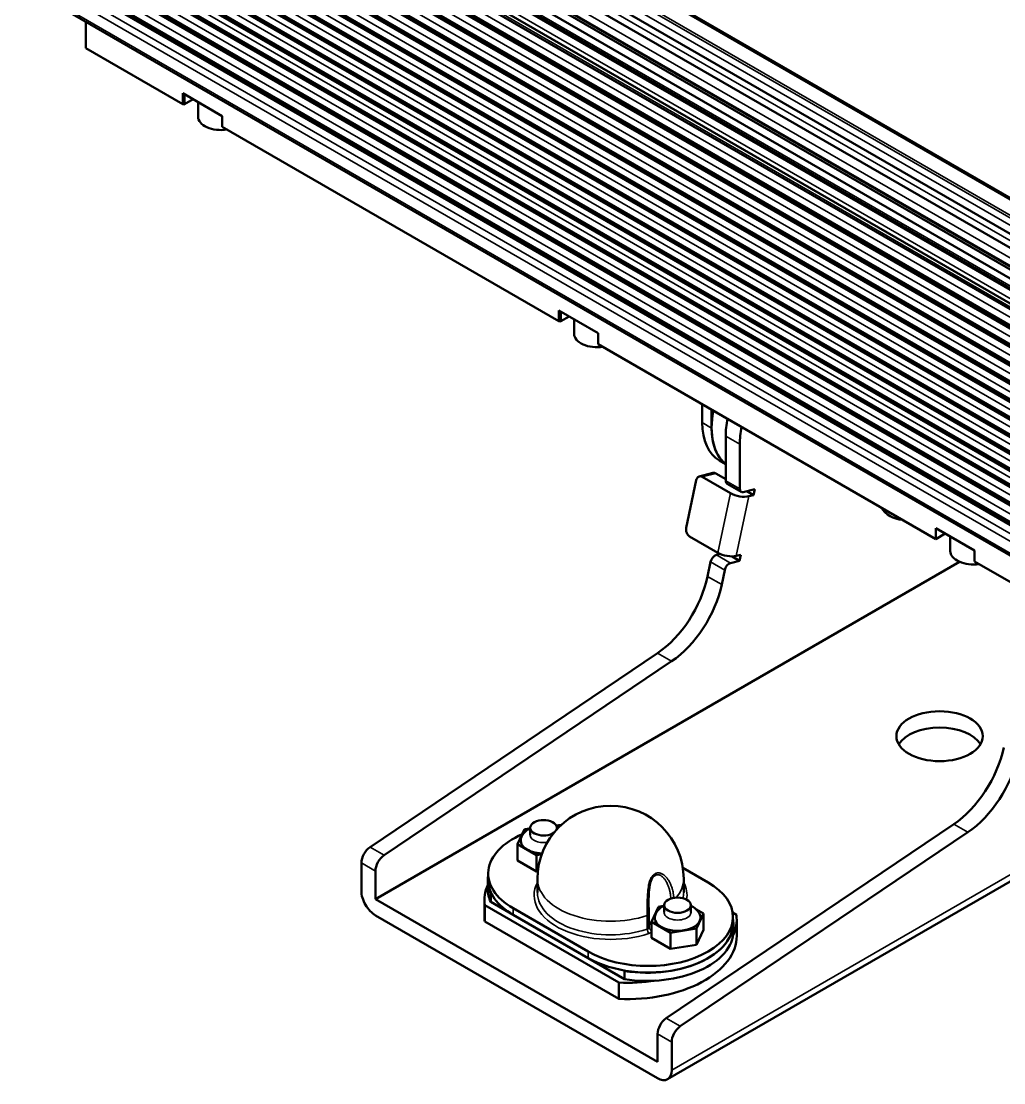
# Model space of a CAD drawing. Header units: millimetres. Extents: x 0 to 3000, y 0 to 3000.
# Drawn here: x 897.3 to 1045.1, y 1993.9 to 2153.5 of the extents above; entities that cross this region are included whole.
import ezdxf

# ---------------------------------------------------------------- set-up
doc = ezdxf.new("R2010")
doc.units = ezdxf.units.MM
doc.layers.add('Visible (ANSI)', color=7, linetype='Continuous', lineweight=50)
doc.layers.add('Visible Narrow (ANSI)', color=7, linetype='Continuous', lineweight=35)

msp = doc.modelspace()

# ---------------------------------------------------------------- linework, layer by layer
at = {"layer": 'Visible (ANSI)'}
for p, q in [((1051.9639, 2123.313), (346.2714, 2530.7448)), ((1053.321, 2117.3781), (346.5633, 2525.4249)), ((1053.1807, 2115.3233), (346.6697, 2523.2276)), ((1053.0106, 2112.1892), (346.2817, 2520.2193)), ((1052.9552, 2110.8674), (346.3561, 2518.8226)), ((1052.8987, 2109.1818), (346.1658, 2517.2142)), ((1052.8524, 2107.1628), (345.9653, 2515.2843)), ((1052.8401, 2106.3273), (346.168, 2514.3247)), ((1052.8295, 2103.4406), (346.1968, 2511.4152)), ((1052.8688, 2100.5712), (346.2652, 2508.5289)), ((1052.9586, 2097.7195), (346.3733, 2505.6667)), ((1053.0997, 2094.8858), (346.521, 2502.8292)), ((1053.3367, 2092.045), (346.7084, 2500.017)), ((1053.7328, 2089.1613), (346.9354, 2497.231)), ((1054.1215, 2086.3316), (347.2019, 2494.4718)), ((1054.5027, 2083.5566), (347.508, 2491.7401)), ((1054.8865, 2080.762), (347.8638, 2488.9618)), ((1055.244, 2078.1478), (348.3003, 2486.3019)), ((1055.3899, 2075.3069), (348.4845, 2483.439)), ((1055.3899, 2072.3571), (348.4845, 2480.4892)), ((348.4898, 2475.9553), (1055.4923, 2067.7672)), ((907.0382, 2153.4772), (907.0382, 2149.4876)), ((907.0382, 2149.4876), (921.6046, 2141.0777)), ((921.6046, 2142.7107), (921.6046, 2141.0777)), ((927.5443, 2139.2814), (921.6046, 2142.7107)), ((921.8874, 2142.5474), (921.8874, 2141.0777)), ((921.746, 2140.9961), (921.6046, 2141.0777)), ((921.746, 2140.9961), (921.8874, 2141.0777)), ((921.8874, 2141.0777), (923.1602, 2141.8126)), ((923.9029, 2141.3838), (923.9029, 2139.1998)), ((927.5443, 2137.6484), (927.5443, 2139.2814)), ((927.5443, 2137.6484), (978.1731, 2108.4179)), ((978.1731, 2110.0509), (978.1731, 2108.4179)), ((984.1128, 2106.6216), (978.1731, 2110.0509)), ((978.456, 2109.8876), (978.456, 2108.4179)), ((978.456, 2108.4179), (979.7288, 2109.1527)), ((980.4714, 2108.7239), (980.4714, 2106.5399)), ((978.3146, 2108.3362), (978.1731, 2108.4179)), ((978.3146, 2108.3362), (978.456, 2108.4179)), ((984.1128, 2104.9886), (984.1128, 2106.6216)), ((984.1128, 2104.9886), (1034.8831, 2075.6763)), ((999.7399, 2093.1902), (999.7399, 2095.9663)), ((1001.1541, 2092.3737), (1001.1541, 2095.1498)), ((1003.2754, 2091.149), (1003.2754, 2084.452)), ((1005.3967, 2089.9242), (1005.3967, 2083.2273)), ((1002.3287, 2087.468), (1003.2754, 2086.9214)), ((999.3021, 2085.0979), (1001.346, 2085.6224)), ((999.7399, 2085.0252), (1003.9825, 2082.5757)), ((1001.7838, 2085.5497), (1003.2754, 2084.6885)), ((998.8435, 2084.5375), (997.3295, 2077.3697)), ((1003.4825, 2083.9942), (1005.6039, 2082.7695)), ((1007.6299, 2083.1797), (1005.9146, 2082.7395)), ((1007.4407, 2082.2837), (1007.6299, 2083.1797)), ((1007.4407, 2082.2837), (1006.4245, 2082.8704)), ((1006.7594, 2082.1089), (1007.4407, 2082.2837)), ((1034.8831, 2077.3093), (1034.8831, 2075.6763)), ((1040.6814, 2073.9617), (1034.8831, 2077.3093)), ((1002.09, 2073.616), (997.8474, 2076.0655)), ((1034.8831, 2075.6763), (1036.2973, 2076.4928)), ((1037.04, 2076.0641), (1037.04, 2073.8801)), ((1040.6814, 2072.3287), (1040.6814, 2073.9617)), ((950.596, 2021.5426), (1038.444, 2072.2617)), ((1001.0044, 2072.2323), (1000.5479, 2070.0712)), ((1002.432, 2073.446), (1001.875, 2073.3031)), ((1003.9963, 2072.0784), (1005.3589, 2072.428)), ((1005.3589, 2072.428), (1004.234, 2073.0775)), ((1005.5482, 2073.324), (1004.8668, 2073.1492)), ((1005.3589, 2072.428), (1005.5482, 2073.324)), ((1040.6814, 2072.3287), (1055.2478, 2063.9188)), ((1002.6692, 2068.8464), (1003.1257, 2071.0076)), ((993.0206, 2058.5246), (949.7704, 2029.3567)), ((951.8917, 2028.132), (995.142, 2057.2999)), ((1072.7137, 2039.5934), (994.5224, 1994.4496)), ((971.9713, 2029.7773), (973.0173, 2032.0311)), ((973.0173, 2032.0311), (973.7748, 2032.1483)), ((973.875, 2032.2591), (973.875, 2031.1977)), ((977.875, 2032.2591), (977.875, 2032.0318)), ((1037.5684, 2032.805), (994.3182, 2003.6371)), ((996.4395, 2002.4123), (1039.6897, 2031.5802)), ((974.829, 2028.1274), (971.9713, 2029.7773)), ((971.9713, 2029.7773), (971.9713, 2027.3278)), ((974.829, 2025.6779), (971.9713, 2027.3278)), ((975.5854, 2028.2444), (974.829, 2028.1274)), ((974.829, 2028.1274), (974.829, 2025.6779)), ((948.4747, 2026.9813), (948.4747, 2022.7674)), ((950.596, 2025.7566), (950.596, 2021.5426)), ((974.829, 2025.6779), (975.0108, 2025.706)), ((1000.6238, 2024.0533), (996.8215, 2026.2486)), ((967.4755, 2024.3042), (967.4755, 2023.0794)), ((967.5445, 2025.3802), (967.5445, 2024.4004)), ((974.9513, 2024.5637), (974.9513, 2022.5224)), ((996.9513, 2024.5637), (996.9513, 2022.5224)), ((993.0224, 1997.0477), (950.596, 2021.5426)), ((966.9767, 2021.3384), (966.9767, 2018.8889)), ((967.9201, 2022.3591), (968.0969, 2022.2571)), ((967.9201, 2022.3591), (967.9201, 2021.1344)), ((967.9201, 2021.1344), (971.2788, 2019.1952)), ((991.7211, 2021.1666), (991.7211, 2021.1666)), ((967.0221, 2020.6322), (987.2029, 2008.9808)), ((967.0221, 2020.6322), (967.0221, 2018.1827)), ((971.2788, 2020.175), (982.5926, 2013.643)), ((991.7175, 2017.2778), (991.7175, 2019.3191)), ((992.1238, 2018.1422), (993.1698, 2020.396)), ((993.1698, 2020.396), (993.9273, 2020.5132)), ((994.0276, 2020.6241), (994.0276, 2019.5626)), ((998.0276, 2020.6241), (998.0276, 2019.5626)), ((998.8649, 2019.9658), (999.9313, 2019.35)), ((999.9313, 2019.35), (998.8853, 2017.0962)), ((999.9313, 2019.35), (999.9313, 2016.9005)), ((1004.8806, 2019.187), (1004.3051, 2019.5193)), ((993.0224, 1994.5982), (950.596, 2019.0931)), ((967.0221, 2018.1827), (987.2029, 2006.5313)), ((971.2788, 2019.1952), (982.5926, 2012.6632)), ((994.9816, 2016.4923), (992.1238, 2018.1422)), ((992.1238, 2018.1422), (992.1238, 2015.6927)), ((1004.3582, 2018.8482), (1004.3582, 2017.8684)), ((1004.4272, 2017.9646), (1004.4272, 2016.7398)), ((1004.926, 2018.4809), (1004.926, 2016.0314)), ((998.8853, 2017.0962), (994.9816, 2016.4923)), ((994.9816, 2016.4923), (994.9816, 2014.0428)), ((998.8853, 2017.0962), (998.8853, 2014.6467)), ((998.8853, 2014.6467), (999.9313, 2016.9005)), ((994.9816, 2014.0428), (992.1238, 2015.6927)), ((994.9816, 2014.0428), (998.8853, 2014.6467)), ((982.5926, 2012.6632), (988.0726, 2009.4993)), ((987.8959, 2010.8261), (988.0726, 2010.724)), ((988.0726, 2009.4993), (988.0726, 2010.724)), ((987.2029, 2006.5313), (987.2029, 2008.9808)), ((993.0224, 2001.2617), (993.0224, 1997.0477)), ((995.1437, 2000.037), (995.1437, 1995.823))]:
    msp.add_line(p, q, dxfattribs=at)
msp.add_arc((985.9513, 2024.5637), 11, 0, 180, dxfattribs=at)
for centre, major_axis, ratio, start_param, end_param in [((927.4029, 2139.1998), (-3.5, 0), 0.57735027, 0, 1.81601992), ((983.9714, 2106.5399), (-3.5, 0), 0.57735027, 0, 1.81601992), ((1009.9929, 2097.4768), (-6.25, -10.8253), 0.57735027, 5.25313269, 6.20527036), ((1008.5787, 2098.2933), (-6.25, -10.8253), 0.57735027, 5.49778714, 6.28318531), ((1012.1143, 2096.2521), (6.25, 10.8253), 0.57735027, 2.11154004, 2.35619449), ((1012.1143, 2096.2521), (-6.25, -10.8253), 0.57735027, 5.25313269, 5.49778714), ((1009.9929, 2097.4768), (-6.25, -10.8253), 0.57735027, 5.49778714, 6.20527036), ((1014.2356, 2095.0273), (6.25, 10.8253), 0.57735027, 2.11154004, 2.35619449), ((999.5506, 2084.1293), (-0.2485, 0.9686), 0.71081158, 5.67523381, 7.24603014), ((1001.5946, 2084.6537), (-0.2485, 0.9686), 0.71081158, 5.67523381, 6.28318531), ((1003.9825, 2084.8603), (-0.5, -0.866), 0.57735027, 5.49778714, 6.28318531), ((1006.1039, 2083.6355), (-0.5, -0.866), 0.57735027, 5.49778714, 6.79763662), ((1005.3452, 2082.9254), (-1.9568, 0.4133), 0.40176307, 0.88863584, 2.45943216), ((1034.0458, 2089.6059), (-6.05, -10.4789), 0.57735027, 6.0079877, 6.55838292), ((1031.9245, 2090.8306), (-6.05, -10.4789), 0.57735027, 0.17622646, 0.27519761), ((998.0366, 2076.9615), (-0.2485, 0.9686), 0.71081158, 0.96284483, 2.53364116), ((1003.4526, 2073.9656), (1.9568, -0.4133), 0.40176307, 4.03022849, 5.60102482), ((1040.54, 2073.8801), (-3.5, 0), 0.57735027, 0, 1.81601992), ((1001.6857, 2072.4071), (-0.5, -0.866), 0.57735027, 3.65604397, 5.22684029), ((1003.807, 2071.1824), (0.5, 0.866), 0.57735027, 0.51445131, 2.08524764), ((992.3041, 2067.9558), (-6.05, -10.4789), 0.57735027, 0.86924779, 2.08524764), ((994.4254, 2066.731), (6.05, 10.4789), 0.57735027, 4.01084045, 5.22684029), ((1035.4488, 2043.588), (-6.5, 0), 0.57735027, 3.47403961, 5.95073836), ((1036.8518, 2042.2361), (-6.05, -10.4789), 0.57735027, 0.86924779, 2.08524764), ((1038.9731, 2041.0114), (6.05, 10.4789), 0.57735027, 4.01084045, 5.22684029), ((975.875, 2032.2591), (-2, 0), 0.57735027, 2.87457249, 8.76629787), ((980.2945, 2025.3802), (12.75, 0), 0.57735027, 1.71081536, 1.76873592), ((980.2945, 2025.3802), (-12.75, 0), 0.57735027, 5.35353707, 7.06858347), ((975.875, 2030.3812), (-3.4442, 0), 0.57735027, 6.03050505, 7.78596628), ((949.8889, 2027.7978), (-1, -1.7321), 0.57735027, 4.01084045, 5.49778714), ((952.0102, 2026.5731), (1, 1.7321), 0.57735027, 0.86924779, 2.35619449), ((980.461, 2024.3042), (-12.9856, 0), 0.57735027, 6.18005225, 6.54562584), ((980.2945, 2024.4004), (-12.75, 0), 0.57735027, 0, 0.78539816), ((991.6082, 2018.8482), (12.75, 0), 0.57735027, 3.92699082, 7.06858347), ((950.596, 2021.5426), (-1.5, 2.5981), 0.57735027, 0.78539816, 2.35619449), ((983.4767, 2021.3384), (-16.5, 0), 0.57735027, 6.03667733, 6.3573783), ((980.461, 2023.0794), (-12.9856, 0), 0.57735027, 0, 0.26244053), ((991.2175, 2019.3191), (0.5, 0), 0.57735027, 0, 0.01820471), ((996.0276, 2018.7461), (-3.4442, 0), 0.57735027, 6.03050505, 9.67745822), ((983.4767, 2018.8889), (-16.5, 0), 0.57735027, 0, 0.074193), ((991.6082, 2017.8684), (12.75, 0), 0.57735027, 3.92699082, 6.28318531), ((991.4416, 2017.9646), (12.9856, 0), 0.57735027, 4.44994845, 6.38631836), ((988.426, 2018.4809), (16.5, 0), 0.57735027, 6.02236238, 6.3573783), ((988.426, 2016.0314), (16.5, 0), 0.57735027, 4.63819598, 6.28318531), ((991.4416, 2016.7398), (12.9856, 0), 0.57735027, 4.44994845, 6.28318531), ((988.426, 2018.4809), (-16.5, 0), 0.57735027, 1.49660333, 1.83161925), ((994.4366, 2002.0782), (-1, -1.7321), 0.57735027, 4.01084045, 5.49778714), ((996.5579, 2000.8535), (1, 1.7321), 0.57735027, 0.86924779, 2.35619449), ((993.0224, 1997.0477), (1.5, -2.5981), 0.57735027, 5.49778714, 7.06858347)]:
    msp.add_ellipse(centre, major_axis=major_axis, ratio=ratio, start_param=start_param, end_param=end_param, dxfattribs=at)
for centre, major_axis in [((1035.4488, 2046.0375), (-6.5, 0)), ((996.0276, 2020.6241), (-2, 0))]:
    msp.add_ellipse(centre, major_axis=major_axis, ratio=0.57735027, dxfattribs=at)
for points, knots in [([(973.875, 2032.2004), (973.8345, 2032.1801), (973.7942, 2032.159), (973.4284, 2031.9582), (973.118, 2031.7235), (972.7368, 2031.2461), (972.6269, 2031.0721), (972.5402, 2030.8783)], [6.21160403, 6.21160403, 6.21160403, 6.21160403, 6.258084591, 6.258084591, 6.636655084, 6.636655084, 6.815903215, 6.815903215, 6.815903215, 6.815903215]), ([(991.7175, 2019.3243), (991.7174, 2019.5877), (991.7171, 2019.8597), (991.717, 2020.1389), (991.7169, 2020.182), (991.7169, 2020.2253), (991.7169, 2020.2687)], [0.000000004, 0.000000004, 0.000000004, 0.000000004, 0.145631844, 0.145631844, 0.145631844, 0.168106641, 0.168106641, 0.168106641, 0.168106641]), ([(994.0276, 2020.5654), (993.987, 2020.5451), (993.9467, 2020.524), (993.5809, 2020.3231), (993.2705, 2020.0884), (992.8893, 2019.611), (992.7794, 2019.437), (992.6928, 2019.2432)], [6.21160403, 6.21160403, 6.21160403, 6.21160403, 6.258084591, 6.258084591, 6.636655084, 6.636655084, 6.815903215, 6.815903215, 6.815903215, 6.815903215]), ([(999.3624, 2019.2432), (999.2522, 2019.4896), (999.1049, 2019.7034), (998.7326, 2020.1157), (998.4977, 2020.2965), (998.1781, 2020.4867), (998.1033, 2020.5275), (998.0276, 2020.5654)], [4.179671072, 4.179671072, 4.179671072, 4.179671072, 4.407556596, 4.407556596, 4.697187927, 4.697187927, 4.783970258, 4.783970258, 4.783970258, 4.783970258]), ([(991.7175, 2017.2778), (991.7175, 2017.2775), (991.7175, 2017.2771), (991.7176, 2017.2764), (991.7176, 2017.2761), (991.7176, 2017.2754), (991.7176, 2017.275), (991.7176, 2017.2743), (991.7176, 2017.274), (991.7176, 2017.2733), (991.7176, 2017.2729), (991.7176, 2017.2726)], [0.7853981634, 0.7853981634, 0.7853981634, 0.7853981634, 0.7890391062, 0.7890391062, 0.792680049, 0.792680049, 0.7963209918, 0.7963209918, 0.7999619346, 0.7999619346, 0.8036028773, 0.8036028773, 0.8036028773, 0.8036028773])]:
    msp.add_open_spline(points, degree=3, knots=knots, dxfattribs=at)
msp.add_open_spline([(977.9812, 2032.1451), (977.9461, 2032.1642), (977.9107, 2032.1826), (977.875, 2032.2004)], degree=3, dxfattribs=at)
at = {"layer": 'Visible Narrow (ANSI)'}
for p, q in [((345.9786, 2531.2175), (1051.6712, 2123.7857)), ((1053.6261, 2119.9762), (346.6113, 2528.1713)), ((1053.5414, 2119.6343), (346.7814, 2527.6822)), ((1053.4143, 2118.5895), (346.6631, 2526.6325)), ((1053.2509, 2116.3923), (346.6631, 2524.3409)), ((1053.0289, 2112.5797), (346.0826, 2520.7354)), ((1053.0371, 2112.7511), (346.0947, 2520.9046)), ((1053.0968, 2113.8998), (346.5373, 2521.8321)), ((1052.9078, 2109.4889), (345.977, 2517.6356)), ((1052.9164, 2109.7649), (345.979, 2517.9156)), ((1052.8668, 2107.9092), (346.2754, 2515.8599)), ((1052.8444, 2106.6525), (345.9661, 2514.769)), ((1052.8295, 2105.0852), (346.3454, 2512.9739)), ((1052.8277, 2103.9731), (345.9923, 2512.0646)), ((1052.8282, 2103.7583), (345.9946, 2511.849)), ((1052.8401, 2102.2124), (346.4015, 2510.0749)), ((1052.8577, 2101.0989), (346.0585, 2509.1692)), ((1052.8621, 2100.8816), (346.0628, 2508.9526)), ((1052.9388, 2098.2276), (346.163, 2506.2848)), ((1052.9468, 2098.0166), (346.1724, 2506.073)), ((1052.9007, 2099.3575), (346.4974, 2507.1996)), ((1053.0711, 2095.3842), (346.3084, 2503.4338)), ((1053.083, 2095.1741), (346.3208, 2503.2234)), ((1053.0119, 2096.5208), (346.6329, 2504.3489)), ((1053.1744, 2093.7027), (346.8082, 2501.5234)), ((1053.267, 2092.5524), (346.4936, 2500.6083)), ((1053.2969, 2092.3351), (346.5089, 2500.3993)), ((1053.5025, 2090.8378), (347.0232, 2498.7239)), ((1053.6653, 2089.653), (346.7186, 2497.8089)), ((1053.6946, 2089.4392), (346.7369, 2497.6015)), ((1054.0561, 2086.8076), (346.9832, 2495.0363)), ((1053.8943, 2087.9857), (347.2778, 2495.9509)), ((1054.085, 2086.5975), (347.0046, 2494.8305)), ((1054.3944, 2084.0431), (347.2876, 2492.2914)), ((1054.4173, 2083.851), (347.3105, 2492.0993)), ((1054.2786, 2085.1882), (347.5721, 2493.2054)), ((1054.6544, 2082.4522), (347.9233, 2490.4835)), ((1054.7417, 2081.3021), (347.6349, 2489.5504)), ((1054.776, 2081.0488), (347.6693, 2489.2971)), ((1055.0275, 2079.7359), (348.311, 2487.7588)), ((1055.1773, 2078.6451), (348.0706, 2486.8933)), ((348.1059, 2486.6364), (1055.2126, 2078.3882)), ((1055.3895, 2075.8363), (348.2827, 2484.0846)), ((348.2827, 2483.885), (1055.3895, 2075.6367)), ((1055.3537, 2076.9409), (348.6257, 2484.9705)), ((1055.3895, 2072.9207), (348.2827, 2481.1689)), ((348.2827, 2480.9351), (1055.3895, 2072.6868)), ((1055.3899, 2074.0395), (348.6453, 2482.0788)), ((1055.3899, 2071.0897), (348.6453, 2479.1289)), ((1055.3895, 2069.9708), (348.2827, 2478.2191)), ((348.2827, 2476.413), (1055.3895, 2068.1647)), ((999.7399, 2093.1902), (1001.1541, 2092.3737)), ((1005.3967, 2089.9242), (1003.2754, 2091.149)), ((1001.7838, 2085.5497), (999.7399, 2085.0252)), ((1003.2754, 2084.452), (1005.3967, 2083.2273)), ((1002.09, 2073.616), (1003.9825, 2082.5757)), ((1004.8668, 2073.1492), (1006.7594, 2082.1089)), ((1003.1257, 2071.0076), (1001.0044, 2072.2323)), ((1001.875, 2073.3031), (1003.9963, 2072.0784)), ((1000.5479, 2070.0712), (1002.6692, 2068.8464)), ((995.142, 2057.2999), (993.0206, 2058.5246)), ((995.1437, 1995.823), (1071.8351, 2040.1008)), ((1039.6897, 2031.5802), (1037.5684, 2032.805)), ((949.7704, 2029.3567), (951.8917, 2028.132)), ((950.596, 2025.7566), (948.4747, 2026.9813)), ((992.3765, 2024.8393), (992.3765, 2024.8393)), ((971.2788, 2020.175), (971.2788, 2019.1952)), ((991.4683, 2019.0693), (991.4683, 2017.0281)), ((982.5926, 2012.6632), (982.5926, 2013.643)), ((994.3182, 2003.6371), (996.4395, 2002.4123)), ((995.1437, 2000.037), (993.0224, 2001.2617))]:
    msp.add_line(p, q, dxfattribs=at)
for centre, major_axis, ratio, start_param, end_param in [((975.875, 2031.1977), (-2.03, 0), 0.57735027, 6.11109402, 8.13025777), ((985.9513, 2022.1142), (-11.5, 0), 0.57735027, 5.98722239, 8.37937939), ((985.9513, 2024.5637), (-11, 0), 0.57735027, 0, 2.09618117), ((992.3153, 2025.3053), (-0.25, 0.433), 0.57734845, 3.92703885, 4.46819427), ((985.9513, 2024.5637), (11, 0), 0.57735027, 5.82828489, 6.28318531), ((985.9513, 2022.1142), (11.5, 0), 0.57735027, 6.18540177, 6.57914823), ((985.9513, 2022.5224), (-11, 0), 0.57735027, 0, 2.09618117), ((985.9513, 2022.5224), (11, 0), 0.57735027, 6.14947994, 6.28318531), ((991.2175, 2019.3191), (0.5, 0), 0.57735027, 5.23777383, 6.28318531), ((996.0276, 2019.5626), (2.03, 0), 0.57735027, 2.96950136, 6.4552766), ((994.9669, 2017.3173), (-3.25, 0), 0.57735027, 5.73325633, 6.26363027), ((991.2175, 2017.2778), (0.5, 0), 0.57735027, 5.23777383, 6.28318531), ((991.7191, 2016.7784), (0.1587, -0.4741), 0.40951058, 4.02716351, 5.59795978), ((992.2174, 2017.2884), (-0.4998, -0.0158), 0.81636129, 0, 1.35684125)]:
    msp.add_ellipse(centre, major_axis=major_axis, ratio=ratio, start_param=start_param, end_param=end_param, dxfattribs=at)
for points, knots in [([(992.6183, 2025.3406), (992.575, 2025.3156), (992.5323, 2025.287), (992.4901, 2025.2545), (992.474, 2025.2421), (992.4579, 2025.2291), (992.4419, 2025.2155), (992.4161, 2025.1935), (992.3906, 2025.1701), (992.3654, 2025.1451), (992.3245, 2025.1046), (992.2845, 2025.06), (992.2456, 2025.0114), (992.2322, 2024.9946), (992.2189, 2024.9774), (992.2058, 2024.9597), (992.1808, 2024.926), (992.1563, 2024.8906), (992.1324, 2024.8534), (992.0959, 2024.7967), (992.0607, 2024.7359), (992.0265, 2024.6701), (992.0167, 2024.6513), (992.007, 2024.6321), (991.9973, 2024.6124), (991.9733, 2024.5634), (991.9498, 2024.5117), (991.9269, 2024.457), (991.8947, 2024.3804), (991.8637, 2024.2979), (991.8338, 2024.2086), (991.8296, 2024.1961), (991.8255, 2024.1834), (991.8213, 2024.1706), (991.796, 2024.0922), (991.7715, 2024.0087), (991.7482, 2023.9192), (991.7256, 2023.8329), (991.7041, 2023.7411), (991.6838, 2023.6433), (991.6796, 2023.6233), (991.6755, 2023.603), (991.6714, 2023.5825), (991.6475, 2023.4617), (991.6254, 2023.332), (991.6053, 2023.1927), (991.598, 2023.1419), (991.591, 2023.0898), (991.5843, 2023.0365), (991.5726, 2022.9435), (991.5617, 2022.8466), (991.5518, 2022.7458), (991.5397, 2022.6224), (991.5291, 2022.493), (991.5198, 2022.3568), (991.5171, 2022.3179), (991.5145, 2022.2784), (991.5121, 2022.2384), (991.5012, 2022.0583), (991.4925, 2021.8667), (991.486, 2021.6643), (991.4854, 2021.6458), (991.4848, 2021.6272), (991.4843, 2021.6085), (991.4787, 2021.4229), (991.4749, 2021.2291), (991.4724, 2021.0318), (991.4714, 2020.9534), (991.4706, 2020.8745), (991.47, 2020.7953), (991.4689, 2020.6549), (991.4683, 2020.5134), (991.4679, 2020.372), (991.4676, 2020.2232), (991.4676, 2020.0745), (991.4677, 2019.9269), (991.4677, 2019.855), (991.4678, 2019.7833), (991.4679, 2019.7121), (991.4681, 2019.4944), (991.4683, 2019.2802), (991.4683, 2019.0693)], [0, 0, 0, 0, 0.058823529, 0.058823529, 0.058823529, 0.081341977, 0.081341977, 0.081341977, 0.117647059, 0.117647059, 0.117647059, 0.176470588, 0.176470588, 0.176470588, 0.196753254, 0.196753254, 0.196753254, 0.235294118, 0.235294118, 0.235294118, 0.294117647, 0.294117647, 0.294117647, 0.31094404, 0.31094404, 0.31094404, 0.352941176, 0.352941176, 0.352941176, 0.411764706, 0.411764706, 0.411764706, 0.420020483, 0.420020483, 0.420020483, 0.470588235, 0.470588235, 0.470588235, 0.519425569, 0.519425569, 0.519425569, 0.529411765, 0.529411765, 0.529411765, 0.588235294, 0.588235294, 0.588235294, 0.609685986, 0.609685986, 0.609685986, 0.647058824, 0.647058824, 0.647058824, 0.692802185, 0.692802185, 0.692802185, 0.705882353, 0.705882353, 0.705882353, 0.764705882, 0.764705882, 0.764705882, 0.770094651, 0.770094651, 0.770094651, 0.823529412, 0.823529412, 0.823529412, 0.844752185, 0.844752185, 0.844752185, 0.882352941, 0.882352941, 0.882352941, 0.921914455, 0.921914455, 0.921914455, 0.941176471, 0.941176471, 0.941176471, 1, 1, 1, 1]), ([(991.7169, 2020.2687), (991.7169, 2020.427), (991.7171, 2020.5875), (991.7177, 2020.75), (991.718, 2020.8186), (991.7184, 2020.8874), (991.7188, 2020.9566), (991.7201, 2021.1381), (991.7222, 2021.322), (991.7258, 2021.5079), (991.7272, 2021.5771), (991.7288, 2021.6465), (991.7307, 2021.7163), (991.7357, 2021.9054), (991.7427, 2022.0966), (991.7531, 2022.2891), (991.7552, 2022.3294), (991.7575, 2022.3698), (991.76, 2022.4103), (991.7727, 2022.6179), (991.7896, 2022.827), (991.8134, 2023.0361), (991.8153, 2023.0523), (991.8171, 2023.0685), (991.8191, 2023.0847), (991.8392, 2023.2541), (991.864, 2023.4234), (991.8957, 2023.5907), (991.9137, 2023.6861), (991.934, 2023.7808), (991.957, 2023.8743), (991.9731, 2023.9398), (991.9905, 2024.0047), (992.0095, 2024.0688), (992.0279, 2024.1307), (992.0477, 2024.1918), (992.0691, 2024.2518), (992.0952, 2024.325), (992.1238, 2024.3965), (992.1551, 2024.4655), (992.176, 2024.5115), (992.1981, 2024.5564), (992.2215, 2024.5999), (992.2543, 2024.6607), (992.2896, 2024.7189), (992.3275, 2024.7732), (992.3573, 2024.8159), (992.3888, 2024.8563), (992.4218, 2024.8939), (992.4541, 2024.9306), (992.4878, 2024.9647), (992.5229, 2024.9956), (992.5694, 2025.0365), (992.6183, 2025.072), (992.6688, 2025.1012)], [0.168106641, 0.168106641, 0.168106641, 0.168106641, 0.25, 0.25, 0.25, 0.284513853, 0.284513853, 0.284513853, 0.375, 0.375, 0.375, 0.408669076, 0.408669076, 0.408669076, 0.5, 0.5, 0.5, 0.519145547, 0.519145547, 0.519145547, 0.617383232, 0.617383232, 0.617383232, 0.625, 0.625, 0.625, 0.704615119, 0.704615119, 0.704615119, 0.75, 0.75, 0.75, 0.781782777, 0.781782777, 0.781782777, 0.8125, 0.8125, 0.8125, 0.849996058, 0.849996058, 0.849996058, 0.875, 0.875, 0.875, 0.910004574, 0.910004574, 0.910004574, 0.9375, 0.9375, 0.9375, 0.964377385, 0.964377385, 0.964377385, 1, 1, 1, 1]), ([(992.6183, 2025.3406), (992.6622, 2025.3659), (992.7074, 2025.388), (992.7542, 2025.4067), (992.7734, 2025.4144), (992.7929, 2025.4215), (992.8126, 2025.4281), (992.8409, 2025.4374), (992.8698, 2025.4456), (992.8991, 2025.4524), (992.9489, 2025.464), (993.0002, 2025.4719), (993.0528, 2025.4758), (993.0713, 2025.4771), (993.09, 2025.478), (993.1088, 2025.4783), (993.1435, 2025.479), (993.1787, 2025.4779), (993.2143, 2025.475), (993.2692, 2025.4705), (993.3252, 2025.4618), (993.3826, 2025.4484), (993.3984, 2025.4447), (993.4143, 2025.4407), (993.4302, 2025.4363), (993.4725, 2025.4246), (993.5156, 2025.4105), (993.5597, 2025.3933), (993.6205, 2025.3697), (993.6832, 2025.3405), (993.7477, 2025.305), (993.7554, 2025.3007), (993.7632, 2025.2963), (993.771, 2025.2919), (993.8281, 2025.2592), (993.8866, 2025.2215), (993.9462, 2025.178), (994.0014, 2025.1377), (994.0576, 2025.0925), (994.1149, 2025.0415), (994.1279, 2025.03), (994.1409, 2025.0181), (994.154, 2025.006), (994.2249, 2024.9401), (994.2973, 2024.8652), (994.3704, 2024.7802), (994.3967, 2024.7496), (994.423, 2024.7177), (994.4494, 2024.6845), (994.4965, 2024.6252), (994.5436, 2024.5616), (994.5907, 2024.4933), (994.6479, 2024.4101), (994.705, 2024.32), (994.7613, 2024.222), (994.7772, 2024.1944), (994.793, 2024.1662), (994.8087, 2024.1374), (994.8804, 2024.0061), (994.9507, 2023.8614), (995.0174, 2023.7025), (995.0242, 2023.6865), (995.0309, 2023.6703), (995.0375, 2023.654), (995.0968, 2023.5086), (995.1529, 2023.352), (995.203, 2023.1878), (995.2238, 2023.1198), (995.2436, 2023.0504), (995.2622, 2022.9799), (995.2937, 2022.861), (995.3221, 2022.7388), (995.3469, 2022.6142), (995.3737, 2022.4795), (995.3963, 2022.3419), (995.4144, 2022.2029), (995.423, 2022.1371), (995.4306, 2022.0709), (995.4371, 2022.0045), (995.446, 2021.9137), (995.453, 2021.8226), (995.4581, 2021.731)], [0, 0, 0, 0, 0.058823529, 0.058823529, 0.058823529, 0.083003592, 0.083003592, 0.083003592, 0.117647059, 0.117647059, 0.117647059, 0.176470588, 0.176470588, 0.176470588, 0.197138693, 0.197138693, 0.197138693, 0.235294118, 0.235294118, 0.235294118, 0.294117647, 0.294117647, 0.294117647, 0.310254861, 0.310254861, 0.310254861, 0.352941176, 0.352941176, 0.352941176, 0.411764706, 0.411764706, 0.411764706, 0.418824353, 0.418824353, 0.418824353, 0.470588235, 0.470588235, 0.470588235, 0.51853809, 0.51853809, 0.51853809, 0.529411765, 0.529411765, 0.529411765, 0.588235294, 0.588235294, 0.588235294, 0.609365744, 0.609365744, 0.609365744, 0.647058824, 0.647058824, 0.647058824, 0.69297151, 0.69297151, 0.69297151, 0.705882353, 0.705882353, 0.705882353, 0.764705882, 0.764705882, 0.764705882, 0.770640833, 0.770640833, 0.770640833, 0.823529412, 0.823529412, 0.823529412, 0.845420819, 0.845420819, 0.845420819, 0.882352941, 0.882352941, 0.882352941, 0.922276873, 0.922276873, 0.922276873, 0.941176471, 0.941176471, 0.941176471, 0.96703169, 0.96703169, 0.96703169, 0.96703169]), ([(992.6688, 2025.1012), (992.7209, 2025.1312), (992.7748, 2025.1547), (992.8296, 2025.1713), (992.868, 2025.183), (992.9069, 2025.1913), (992.9458, 2025.1965), (992.9887, 2025.2021), (993.0318, 2025.2039), (993.0746, 2025.2021), (993.126, 2025.1999), (993.1772, 2025.1925), (993.2276, 2025.1808), (993.2657, 2025.1718), (993.3034, 2025.1604), (993.3405, 2025.1467), (993.3934, 2025.1272), (993.4451, 2025.1031), (993.4955, 2025.0754), (993.5388, 2025.0515), (993.5811, 2025.0249), (993.6224, 2024.9959), (993.663, 2024.9675), (993.7025, 2024.9369), (993.741, 2024.9044), (993.7986, 2024.8558), (993.8539, 2024.803), (993.9069, 2024.7469), (993.9972, 2024.6515), (994.0809, 2024.5467), (994.1585, 2024.4354), (994.167, 2024.4233), (994.1753, 2024.4111), (994.1836, 2024.3988), (994.2788, 2024.2583), (994.3645, 2024.1084), (994.4417, 2023.9526), (994.4559, 2023.9238), (994.4699, 2023.8948), (994.4836, 2023.8655), (994.553, 2023.7173), (994.6151, 2023.5641), (994.6702, 2023.4078), (994.6897, 2023.3523), (994.7084, 2023.2965), (994.7263, 2023.2402), (994.776, 2023.0836), (994.8191, 2022.9243), (994.856, 2022.7634), (994.8697, 2022.7038), (994.8825, 2022.6441), (994.8945, 2022.5841), (994.9316, 2022.3981), (994.9607, 2022.2102), (994.982, 2022.0215), (994.9971, 2021.888), (995.0082, 2021.7541), (995.0156, 2021.62)], [0, 0, 0, 0, 0.036716069, 0.036716069, 0.036716069, 0.0625, 0.0625, 0.0625, 0.090871457, 0.090871457, 0.090871457, 0.125, 0.125, 0.125, 0.15078232, 0.15078232, 0.15078232, 0.1875, 0.1875, 0.1875, 0.219021588, 0.219021588, 0.219021588, 0.25, 0.25, 0.25, 0.296259942, 0.296259942, 0.296259942, 0.375, 0.375, 0.375, 0.383566659, 0.383566659, 0.383566659, 0.481823611, 0.481823611, 0.481823611, 0.5, 0.5, 0.5, 0.592241502, 0.592241502, 0.592241502, 0.625, 0.625, 0.625, 0.716240471, 0.716240471, 0.716240471, 0.75, 0.75, 0.75, 0.854798454, 0.854798454, 0.854798454, 0.92896052, 0.92896052, 0.92896052, 0.92896052]), ([(991.7192, 2016.3702), (991.7986, 2016.3967), (991.8687, 2016.4284), (991.9306, 2016.4648), (991.9925, 2016.5012), (992.0463, 2016.5424), (992.0896, 2016.5871), (992.1019, 2016.5997), (992.1133, 2016.6126), (992.1238, 2016.6257)], [0, 0, 0, 0, 0.25, 0.25, 0.25, 0.5, 0.5, 0.5, 0.570497495, 0.570497495, 0.570497495, 0.570497495])]:
    msp.add_open_spline(points, degree=3, knots=knots, dxfattribs=at)

doc.saveas('drawing.dxf')
